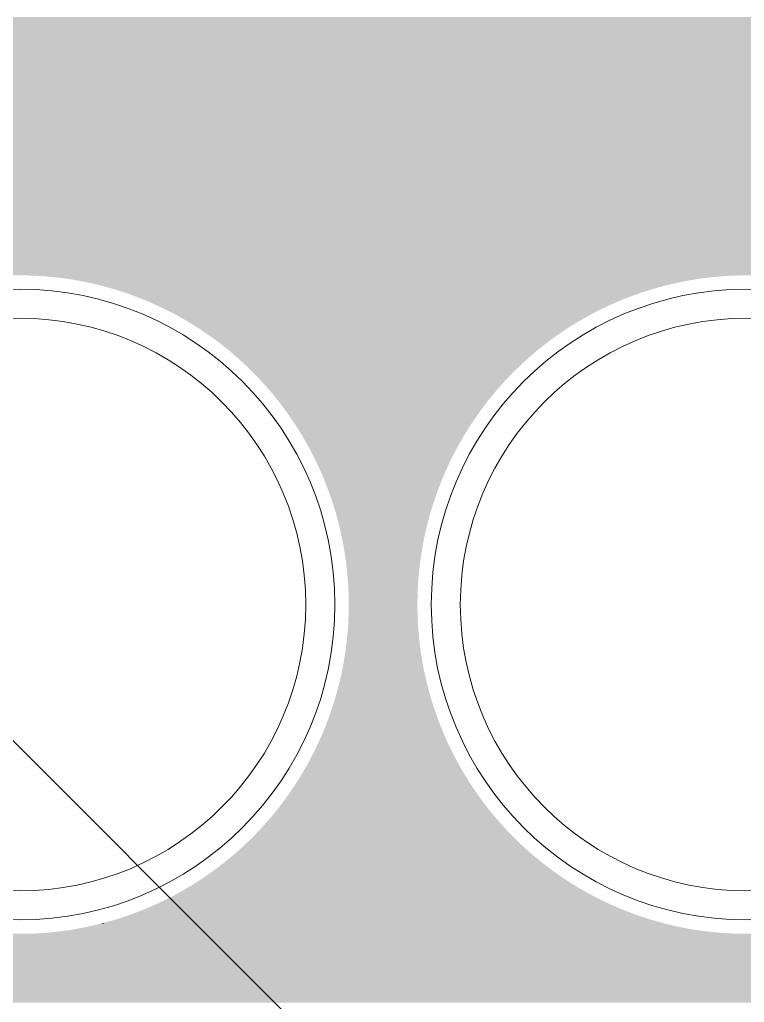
# Model space of a CAD drawing. Header units: millimetres. Extents: x 0 to 210, y 0 to 297.
# Drawn here: x 121.316 to 123.849, y 224.549 to 227.982 of the extents above; entities that cross this region are included whole.
import ezdxf

# ---------------------------------------------------------------- set-up
doc = ezdxf.new("R2010")
doc.units = ezdxf.units.MM
for name, pattern in [('K5LT32768', [0]), ('K5LT32769', [0]), ('K5LT32771', [0]), ('K5LT32773', [0])]:
    doc.linetypes.add(name, pattern=pattern)

# ---------------------------------------------------------------- blocks, each defined once
blk = doc.blocks.new('U4')
at = {"color": 7, "linetype": 'K5LT32768', "lineweight": 18}
blk.add_circle((121.3164, 225.9388), 1, dxfattribs=at)
blk = doc.blocks.new('U5')
at = {"color": 7, "linetype": 'K5LT32768', "lineweight": 18}
blk.add_circle((123.8564, 225.9388), 1, dxfattribs=at)
blk = doc.blocks.new('U135')
at = {"color": 1, "linetype": 'K5LT32771', "lineweight": 18, "true_color": 0xff0000}
blk.add_circle((121.3164, 225.9388), 1.1016, dxfattribs=at)
blk = doc.blocks.new('U136')
at = {"color": 1, "linetype": 'K5LT32771', "lineweight": 18, "true_color": 0xff0000}
blk.add_circle((123.8564, 225.9388), 1.1016, dxfattribs=at)
blk = doc.blocks.new('U237')
at = {"color": 3, "linetype": 'K5LT32773', "lineweight": 18, "true_color": 0x00ff00}
blk.add_circle((121.3164, 225.9388), 1, dxfattribs=at)
blk = doc.blocks.new('U238')
at = {"color": 3, "linetype": 'K5LT32773', "lineweight": 18, "true_color": 0x00ff00}
blk.add_circle((123.8564, 225.9388), 1, dxfattribs=at)
blk = doc.blocks.new('U301')
at = {"color": 1, "linetype": 'K5LT32771', "lineweight": 18, "true_color": 0xff0000}
blk.add_circle((121.3164, 225.9388), 1.1016, dxfattribs=at)
blk = doc.blocks.new('U302')
at = {"color": 1, "linetype": 'K5LT32771', "lineweight": 18, "true_color": 0xff0000}
blk.add_circle((123.8564, 225.9388), 1.1016, dxfattribs=at)

msp = doc.modelspace()

# ---------------------------------------------------------------- hatches: boundary and pattern name
at = {"true_color": 0x00ff00}
for points in [[(108.4995, 227.965), (108.4942, 227.9911), (133.3202, 227.9911), (133.32, 227.965)], [(108.5038, 227.9388), (108.4995, 227.965), (133.32, 227.965), (133.3197, 227.9388)], [(108.5076, 227.9124), (108.5038, 227.9388), (133.3197, 227.9388), (133.3195, 227.9124)], [(108.5107, 227.886), (108.5076, 227.9124), (133.3195, 227.9124), (133.3193, 227.886)], [(108.513, 227.8593), (108.5107, 227.886), (133.3193, 227.886), (133.319, 227.8593)], [(108.5143, 227.8329), (108.513, 227.8593), (133.319, 227.8593), (133.3188, 227.8329)], [(108.515, 227.8062), (108.5143, 227.8329), (133.3188, 227.8329), (133.3186, 227.8062)], [(108.515, 227.7795), (108.515, 227.8062), (133.3186, 227.8062), (133.3184, 227.7795)], [(108.5143, 227.7529), (108.515, 227.7795), (133.3184, 227.7795), (133.3181, 227.7529)], [(108.5107, 227.6998), (108.513, 227.7262), (133.3179, 227.7262), (133.3177, 227.6998)], [(108.513, 227.7262), (108.5143, 227.7529), (133.3181, 227.7529), (133.3179, 227.7262)], [(108.5076, 227.6731), (108.5107, 227.6998), (133.3177, 227.6998), (133.3174, 227.6731)], [(108.5038, 227.6467), (108.5076, 227.6731), (133.3174, 227.6731), (133.3172, 227.6467)], [(108.4995, 227.6205), (108.5038, 227.6467), (133.3172, 227.6467), (133.317, 227.6205)], [(108.4883, 227.5685), (108.4942, 227.5944), (133.3168, 227.5944), (133.3165, 227.5685)], [(108.4942, 227.5944), (108.4995, 227.6205), (133.317, 227.6205), (133.3168, 227.5944)], [(108.4817, 227.5426), (108.4883, 227.5685), (133.3165, 227.5685), (133.3163, 227.5426)], [(108.4744, 227.5169), (108.4817, 227.5426), (133.3163, 227.5426), (133.3161, 227.5169)], [(108.4574, 227.4664), (108.4662, 227.4915), (133.3159, 227.4915), (133.3157, 227.4664)], [(108.4662, 227.4915), (108.4744, 227.5169), (133.3161, 227.5169), (133.3159, 227.4915)], [(108.448, 227.4415), (108.4574, 227.4664), (133.3157, 227.4664), (133.3154, 227.4415)], [(108.4292, 227.398), (108.4375, 227.4168), (133.3152, 227.4168), (133.3151, 227.398)], [(108.4375, 227.4168), (108.448, 227.4415), (133.3154, 227.4415), (133.3152, 227.4168)], [(108.4152, 227.3686), (108.4269, 227.3927), (133.3151, 227.3927), (133.3151, 227.3686)], [(108.4269, 227.3927), (108.4292, 227.398), (133.3151, 227.398), (133.3151, 227.3927)], [(108.403, 227.3449), (108.4152, 227.3686), (133.3151, 227.3686), (133.3151, 227.3449)], [(108.3766, 227.2987), (108.39, 227.3216), (133.3151, 227.3216), (133.3151, 227.2987)], [(108.39, 227.3216), (108.403, 227.3449), (133.3151, 227.3449), (133.3151, 227.3216)], [(108.3624, 227.2761), (108.3766, 227.2987), (133.3151, 227.2987), (133.3151, 227.2761)], [(108.3321, 227.2322), (108.3476, 227.254), (133.3151, 227.254), (133.3151, 227.2322)], [(108.3476, 227.254), (108.3624, 227.2761), (133.3151, 227.2761), (133.3151, 227.254)], [(108.2996, 227.19), (108.3161, 227.2108), (133.3151, 227.2108), (133.3151, 227.19)], [(108.3161, 227.2108), (108.3321, 227.2322), (133.3151, 227.2322), (133.3151, 227.2108)], [(108.2823, 227.1697), (108.2996, 227.19), (133.3151, 227.19), (133.3151, 227.1697)], [(108.2508, 227.1354), (108.2646, 227.1499), (133.3151, 227.1499), (133.3151, 227.1354)], [(108.2646, 227.1499), (108.2823, 227.1697), (133.3151, 227.1697), (133.3151, 227.1499)], [(108.2186, 227.1031), (108.2275, 227.1115), (125.9528, 227.1115), (125.9308, 227.1031)], [(108.2275, 227.1115), (108.23, 227.1141), (125.9595, 227.1141), (125.9528, 227.1115)], [(108.23, 227.1141), (108.2403, 227.1245), (125.9884, 227.1245), (125.9595, 227.1141)], [(108.2403, 227.1245), (108.2463, 227.1306), (126.0069, 227.1306), (125.9884, 227.1245)], [(108.2463, 227.1306), (108.2496, 227.1341), (126.0176, 227.1341), (126.0069, 227.1306)], [(108.2496, 227.1341), (108.2508, 227.1354), (126.0214, 227.1354), (126.0176, 227.1341)], [(108.203, 227.0887), (108.2059, 227.0912), (125.9023, 227.0912), (125.8966, 227.0887)], [(108.2059, 227.0912), (108.2082, 227.0932), (125.9072, 227.0932), (125.9023, 227.0912)], [(108.2082, 227.0932), (108.2186, 227.1031), (125.9308, 227.1031), (125.9072, 227.0932)], [(121.3616, 227.0879), (121.3316, 227.0887), (123.8414, 227.0887), (123.8114, 227.0879)], [(121.3915, 227.0864), (121.3616, 227.0879), (123.8114, 227.0879), (123.7812, 227.0864)], [(121.4218, 227.0838), (121.3915, 227.0864), (123.7812, 227.0864), (123.7512, 227.0838)], [(121.4517, 227.0808), (121.4218, 227.0838), (123.7512, 227.0838), (123.7212, 227.0808)], [(121.4815, 227.077), (121.4517, 227.0808), (123.7212, 227.0808), (123.6915, 227.077)], [(121.5112, 227.0721), (121.4815, 227.077), (123.6915, 227.077), (123.6618, 227.0721)], [(121.5409, 227.0666), (121.5112, 227.0721), (123.6618, 227.0721), (123.6321, 227.0666)], [(121.5704, 227.0605), (121.5409, 227.0666), (123.6321, 227.0666), (123.6026, 227.0605)], [(121.5996, 227.0534), (121.5704, 227.0605), (123.6026, 227.0605), (123.5734, 227.0534)], [(121.6285, 227.0455), (121.5996, 227.0534), (123.5734, 227.0534), (123.5442, 227.0455)], [(121.6575, 227.0371), (121.6285, 227.0455), (123.5442, 227.0455), (123.5155, 227.0371)], [(121.6862, 227.0277), (121.6575, 227.0371), (123.5155, 227.0371), (123.4868, 227.0277)], [(121.7144, 227.0178), (121.6862, 227.0277), (123.4868, 227.0277), (123.4583, 227.0178)], [(121.7426, 227.0069), (121.7144, 227.0178), (123.4583, 227.0178), (123.4304, 227.0069)], [(121.7705, 226.9954), (121.7426, 227.0069), (123.4304, 227.0069), (123.4025, 226.9954)], [(121.7979, 226.9832), (121.7705, 226.9954), (123.4025, 226.9954), (123.375, 226.9832)], [(121.8251, 226.97), (121.7979, 226.9832), (123.375, 226.9832), (123.3479, 226.97)], [(121.852, 226.9566), (121.8251, 226.97), (123.3479, 226.97), (123.3209, 226.9566)], [(121.8785, 226.9421), (121.852, 226.9566), (123.3209, 226.9566), (123.2945, 226.9421)], [(121.9044, 226.9271), (121.8785, 226.9421), (123.2945, 226.9421), (123.2683, 226.9271)], [(121.9303, 226.9114), (121.9044, 226.9271), (123.2683, 226.9271), (123.2427, 226.9114)], [(121.9554, 226.8949), (121.9303, 226.9114), (123.2427, 226.9114), (123.2175, 226.8949)], [(121.9803, 226.8778), (121.9554, 226.8949), (123.2175, 226.8949), (123.1927, 226.8778)], [(122.0047, 226.8601), (121.9803, 226.8778), (123.1927, 226.8778), (123.1683, 226.8601)], [(122.0286, 226.8418), (122.0047, 226.8601), (123.1683, 226.8601), (123.1444, 226.8418)], [(122.0519, 226.823), (122.0286, 226.8418), (123.1444, 226.8418), (123.121, 226.823)], [(122.0748, 226.8034), (122.0519, 226.823), (123.121, 226.823), (123.0982, 226.8034)], [(122.0972, 226.7831), (122.0748, 226.8034), (123.0982, 226.8034), (123.0758, 226.7831)], [(122.119, 226.7625), (122.0972, 226.7831), (123.0758, 226.7831), (123.054, 226.7625)], [(122.1403, 226.7412), (122.119, 226.7625), (123.054, 226.7625), (123.0326, 226.7412)], [(122.1609, 226.7193), (122.1403, 226.7412), (123.0326, 226.7412), (123.0118, 226.7193)], [(122.1812, 226.697), (122.1609, 226.7193), (123.0118, 226.7193), (122.9917, 226.697)], [(122.2008, 226.6741), (122.1812, 226.697), (122.9917, 226.697), (122.9722, 226.6741)], [(122.2196, 226.6508), (122.2008, 226.6741), (122.9722, 226.6741), (122.9531, 226.6508)], [(122.2379, 226.6269), (122.2196, 226.6508), (122.9531, 226.6508), (122.9348, 226.6269)], [(122.2557, 226.6025), (122.2379, 226.6269), (122.9348, 226.6269), (122.9173, 226.6025)], [(122.2727, 226.5776), (122.2557, 226.6025), (122.9173, 226.6025), (122.9, 226.5776)], [(122.2892, 226.5525), (122.2727, 226.5776), (122.9, 226.5776), (122.8838, 226.5525)], [(122.3049, 226.5268), (122.2892, 226.5525), (122.8838, 226.5525), (122.868, 226.5268)], [(122.3199, 226.5006), (122.3049, 226.5268), (122.868, 226.5268), (122.8531, 226.5006)], [(122.3344, 226.4742), (122.3199, 226.5006), (122.8531, 226.5006), (122.8386, 226.4742)], [(122.3479, 226.4473), (122.3344, 226.4742), (122.8386, 226.4742), (122.8249, 226.4473)], [(122.3608, 226.4201), (122.3479, 226.4473), (122.8249, 226.4473), (122.8119, 226.4201)], [(122.3733, 226.3927), (122.3608, 226.4201), (122.8119, 226.4201), (122.7997, 226.3927)], [(122.3847, 226.3648), (122.3733, 226.3927), (122.7997, 226.3927), (122.7883, 226.3648)], [(122.3954, 226.3368), (122.3847, 226.3648), (122.7883, 226.3648), (122.7774, 226.3368)], [(122.4055, 226.3084), (122.3954, 226.3368), (122.7774, 226.3368), (122.7675, 226.3084)], [(122.4149, 226.2797), (122.4055, 226.3084), (122.7675, 226.3084), (122.7581, 226.2797)], [(122.4233, 226.251), (122.4149, 226.2797), (122.7581, 226.2797), (122.7494, 226.251)], [(122.4312, 226.2218), (122.4233, 226.251), (122.7494, 226.251), (122.7418, 226.2218)], [(122.4383, 226.1925), (122.4312, 226.2218), (122.7418, 226.2218), (122.7347, 226.1925)], [(122.4444, 226.1631), (122.4383, 226.1925), (122.7347, 226.1925), (122.7283, 226.1631)], [(122.45, 226.1334), (122.4444, 226.1631), (122.7283, 226.1631), (122.723, 226.1334)], [(122.4545, 226.1036), (122.45, 226.1334), (122.723, 226.1334), (122.7182, 226.1036)], [(122.4586, 226.0739), (122.4545, 226.1036), (122.7182, 226.1036), (122.7144, 226.0739)], [(122.4616, 226.044), (122.4586, 226.0739), (122.7144, 226.0739), (122.7111, 226.044)], [(122.4642, 226.014), (122.4616, 226.044), (122.7111, 226.044), (122.7088, 226.014)], [(122.4657, 225.9838), (122.4642, 226.014), (122.7088, 226.014), (122.7073, 225.9838)], [(122.4665, 225.9538), (122.4657, 225.9838), (122.7073, 225.9838), (122.7065, 225.9538)], [(122.4665, 225.9236), (122.4665, 225.9538), (122.7065, 225.9538), (122.7065, 225.9236)], [(122.4657, 225.8936), (122.4665, 225.9236), (122.7065, 225.9236), (122.7073, 225.8936)], [(122.4642, 225.8634), (122.4657, 225.8936), (122.7073, 225.8936), (122.7088, 225.8634)], [(122.4616, 225.8334), (122.4642, 225.8634), (122.7088, 225.8634), (122.7111, 225.8334)], [(122.4545, 225.7737), (122.4586, 225.8034), (122.7144, 225.8034), (122.7182, 225.7737)], [(122.4586, 225.8034), (122.4616, 225.8334), (122.7111, 225.8334), (122.7144, 225.8034)], [(122.45, 225.744), (122.4545, 225.7737), (122.7182, 225.7737), (122.723, 225.744)], [(122.4444, 225.7143), (122.45, 225.744), (122.723, 225.744), (122.7283, 225.7143)], [(122.4383, 225.6848), (122.4444, 225.7143), (122.7283, 225.7143), (122.7347, 225.6848)], [(122.4312, 225.6556), (122.4383, 225.6848), (122.7347, 225.6848), (122.7418, 225.6556)], [(122.4233, 225.6264), (122.4312, 225.6556), (122.7418, 225.6556), (122.7494, 225.6264)], [(122.4055, 225.569), (122.4149, 225.5977), (122.7581, 225.5977), (122.7675, 225.569)], [(122.4149, 225.5977), (122.4233, 225.6264), (122.7494, 225.6264), (122.7581, 225.5977)], [(122.3954, 225.5405), (122.4055, 225.569), (122.7675, 225.569), (122.7774, 225.5405)], [(122.3847, 225.5126), (122.3954, 225.5405), (122.7774, 225.5405), (122.7883, 225.5126)], [(122.3733, 225.4846), (122.3847, 225.5126), (122.7883, 225.5126), (122.7997, 225.4846)], [(122.3608, 225.4572), (122.3733, 225.4846), (122.7997, 225.4846), (122.8119, 225.4572)], [(122.3344, 225.4031), (122.3479, 225.43), (122.8249, 225.43), (122.8386, 225.4031)], [(122.3479, 225.43), (122.3608, 225.4572), (122.8119, 225.4572), (122.8249, 225.43)], [(122.3199, 225.3767), (122.3344, 225.4031), (122.8386, 225.4031), (122.8531, 225.3767)], [(122.3049, 225.3505), (122.3199, 225.3767), (122.8531, 225.3767), (122.868, 225.3505)], [(122.2727, 225.2997), (122.2892, 225.3249), (122.8838, 225.3249), (122.9, 225.2997)], [(122.2892, 225.3249), (122.3049, 225.3505), (122.868, 225.3505), (122.8838, 225.3249)], [(122.2557, 225.2748), (122.2727, 225.2997), (122.9, 225.2997), (122.9173, 225.2748)], [(122.2379, 225.2505), (122.2557, 225.2748), (122.9173, 225.2748), (122.9348, 225.2505)], [(122.2008, 225.2032), (122.2196, 225.2266), (122.9531, 225.2266), (122.9722, 225.2032)], [(122.2196, 225.2266), (122.2379, 225.2505), (122.9348, 225.2505), (122.9531, 225.2266)], [(122.1812, 225.1804), (122.2008, 225.2032), (122.9722, 225.2032), (122.9917, 225.1804)], [(122.1403, 225.1362), (122.1609, 225.158), (123.0118, 225.158), (123.0326, 225.1362)], [(122.1609, 225.158), (122.1812, 225.1804), (122.9917, 225.1804), (123.0118, 225.158)], [(122.119, 225.1148), (122.1403, 225.1362), (123.0326, 225.1362), (123.054, 225.1148)], [(122.0748, 225.0739), (122.0972, 225.094), (123.0758, 225.094), (123.0982, 225.0739)], [(122.0972, 225.094), (122.119, 225.1148), (123.054, 225.1148), (123.0758, 225.094)], [(122.0286, 225.0356), (122.0519, 225.0544), (123.121, 225.0544), (123.1444, 225.0356)], [(122.0519, 225.0544), (122.0748, 225.0739), (123.0982, 225.0739), (123.121, 225.0544)], [(121.9803, 224.9995), (122.0047, 225.017), (123.1683, 225.017), (123.1927, 224.9995)], [(122.0047, 225.017), (122.0286, 225.0356), (123.1444, 225.0356), (123.1683, 225.017)], [(121.9303, 224.966), (121.9554, 224.9825), (123.2175, 224.9825), (123.2427, 224.966)], [(121.9554, 224.9825), (121.9803, 224.9995), (123.1927, 224.9995), (123.2175, 224.9825)], [(121.8785, 224.9352), (121.9044, 224.9502), (123.2683, 224.9502), (123.2945, 224.9352)], [(121.9044, 224.9502), (121.9303, 224.966), (123.2427, 224.966), (123.2683, 224.9502)], [(121.8251, 224.9071), (121.852, 224.9208), (123.3209, 224.9208), (123.3479, 224.9071)], [(121.852, 224.9208), (121.8785, 224.9352), (123.2945, 224.9352), (123.3209, 224.9208)], [(121.7426, 224.8705), (121.7705, 224.8819), (123.4025, 224.8819), (123.4304, 224.8705)], [(121.7705, 224.8819), (121.7979, 224.8944), (123.375, 224.8944), (123.4025, 224.8819)], [(121.7979, 224.8944), (121.8251, 224.9071), (123.3479, 224.9071), (123.375, 224.8944)], [(121.6575, 224.8402), (121.6862, 224.8496), (123.4868, 224.8496), (123.5155, 224.8402)], [(121.6862, 224.8496), (121.7144, 224.8596), (123.4583, 224.8596), (123.4868, 224.8496)], [(121.7144, 224.8596), (121.7426, 224.8705), (123.4304, 224.8705), (123.4583, 224.8596)], [(121.5112, 224.8052), (121.5409, 224.8108), (123.6321, 224.8108), (123.6618, 224.8052)], [(121.5409, 224.8108), (121.5704, 224.8169), (123.6026, 224.8169), (123.6321, 224.8108)], [(121.5704, 224.8169), (121.5996, 224.824), (123.5734, 224.824), (123.6026, 224.8169)], [(121.5996, 224.824), (121.6285, 224.8319), (123.5442, 224.8319), (123.5734, 224.824)], [(121.6285, 224.8319), (121.6575, 224.8402), (123.5155, 224.8402), (123.5442, 224.8319)], [(100.6762, 224.763), (100.68, 224.7742), (125.9308, 224.7742), (125.9595, 224.763)], [(100.68, 224.7742), (100.6804, 224.7755), (125.9277, 224.7755), (125.9308, 224.7742)], [(100.6804, 224.7755), (100.6833, 224.7859), (125.9023, 224.7859), (125.9277, 224.7755)], [(100.6833, 224.7859), (100.6841, 224.7887), (125.8961, 224.7887), (125.9023, 224.7859)], [(121.3316, 224.7887), (121.3616, 224.7894), (123.8114, 224.7894), (123.8414, 224.7887)], [(121.3616, 224.7894), (121.3915, 224.791), (123.7812, 224.791), (123.8114, 224.7894)], [(121.3915, 224.791), (121.4218, 224.7935), (123.7512, 224.7935), (123.7812, 224.791)], [(121.4218, 224.7935), (121.4517, 224.7966), (123.7212, 224.7966), (123.7512, 224.7935)], [(121.4517, 224.7966), (121.4815, 224.8004), (123.6915, 224.8004), (123.7212, 224.7966)], [(121.4815, 224.8004), (121.5112, 224.8052), (123.6618, 224.8052), (123.6915, 224.8004)], [(100.6639, 224.7328), (100.6679, 224.742), (133.3151, 224.742), (133.3151, 224.7328)], [(100.6679, 224.742), (100.6684, 224.7432), (126.0176, 224.7432), (126.0214, 224.742)], [(100.6684, 224.7432), (100.67, 224.7468), (126.0069, 224.7468), (126.0176, 224.7432)], [(100.67, 224.7468), (100.6724, 224.7529), (125.9884, 224.7529), (126.0069, 224.7468)], [(100.6724, 224.7529), (100.6756, 224.761), (125.9653, 224.761), (125.9884, 224.7529)], [(100.6756, 224.761), (100.6762, 224.763), (125.9595, 224.763), (125.9653, 224.761)], [(100.6415, 224.6929), (100.6496, 224.7059), (133.3151, 224.7059), (133.3151, 224.6929)], [(100.6496, 224.7059), (100.657, 224.7191), (133.3151, 224.7191), (133.3151, 224.7059)], [(100.657, 224.7191), (100.6639, 224.7328), (133.3151, 224.7328), (133.3151, 224.7191)], [(100.6237, 224.668), (100.6329, 224.6802), (133.3151, 224.6802), (133.3151, 224.668)], [(100.6329, 224.6802), (100.6415, 224.6929), (133.3151, 224.6929), (133.3151, 224.6802)], [(100.593, 224.6343), (100.6037, 224.6452), (133.3151, 224.6452), (133.3151, 224.6343)], [(100.6037, 224.6452), (100.6141, 224.6564), (133.3151, 224.6564), (133.3151, 224.6452)], [(100.6141, 224.6564), (100.6237, 224.668), (133.3151, 224.668), (133.3151, 224.6564)], [(100.5453, 224.5964), (100.5577, 224.605), (133.3151, 224.605), (133.3151, 224.5964)], [(100.5577, 224.605), (100.5699, 224.6142), (133.3151, 224.6142), (133.3151, 224.605)], [(100.5699, 224.6142), (100.5816, 224.6241), (133.3151, 224.6241), (133.3151, 224.6142)], [(100.5816, 224.6241), (100.593, 224.6343), (133.3151, 224.6343), (133.3151, 224.6241)], [(100.4772, 224.5626), (100.4914, 224.568), (133.3151, 224.568), (133.3151, 224.5626)], [(100.4914, 224.568), (100.5051, 224.5743), (133.3151, 224.5743), (133.3151, 224.568)], [(100.5051, 224.5743), (100.5188, 224.5809), (133.3151, 224.5809), (133.3151, 224.5743)], [(100.5188, 224.5809), (100.5323, 224.5885), (133.3151, 224.5885), (133.3151, 224.5809)], [(100.5323, 224.5885), (100.5453, 224.5964), (133.3151, 224.5964), (133.3151, 224.5885)], [(100.4263, 224.5487), (100.433, 224.5499), (133.3151, 224.5499), (133.3151, 224.5487)], [(100.433, 224.5499), (100.448, 224.5535), (133.3151, 224.5535), (133.3151, 224.5499)], [(100.448, 224.5535), (100.4627, 224.5578), (133.3151, 224.5578), (133.3151, 224.5535)], [(100.4627, 224.5578), (100.4772, 224.5626), (133.3151, 224.5626), (133.3151, 224.5578)]]:
    msp.add_hatch(color=3, dxfattribs=at).paths.add_polyline_path(points)
for points in [[(111.8403, 227.141), (112.6722, 227.9728), (129.6829, 227.9728), (130.515, 227.141)], [(111.8347, 227.1354), (111.8403, 227.141), (130.515, 227.141), (130.515, 227.1354)], [(111.8025, 227.1031), (111.8134, 227.1141), (125.9595, 227.1141), (125.9308, 227.1031)], [(111.8134, 227.1141), (111.8238, 227.1245), (125.9884, 227.1245), (125.9595, 227.1141)], [(111.8238, 227.1245), (111.8335, 227.1341), (126.0176, 227.1341), (125.9884, 227.1245)], [(111.8335, 227.1341), (111.8347, 227.1354), (126.0214, 227.1354), (126.0176, 227.1341)], [(111.788, 227.0887), (111.7905, 227.0912), (125.9023, 227.0912), (125.8966, 227.0887)], [(111.7905, 227.0912), (111.8025, 227.1031), (125.9308, 227.1031), (125.9023, 227.0912)], [(121.3616, 227.0879), (121.3316, 227.0887), (123.8414, 227.0887), (123.8114, 227.0879)], [(121.3915, 227.0864), (121.3616, 227.0879), (123.8114, 227.0879), (123.7812, 227.0864)], [(121.4218, 227.0838), (121.3915, 227.0864), (123.7812, 227.0864), (123.7512, 227.0838)], [(121.4517, 227.0808), (121.4218, 227.0838), (123.7512, 227.0838), (123.7212, 227.0808)], [(121.4815, 227.077), (121.4517, 227.0808), (123.7212, 227.0808), (123.6915, 227.077)], [(121.5112, 227.0721), (121.4815, 227.077), (123.6915, 227.077), (123.6618, 227.0721)], [(121.5409, 227.0666), (121.5112, 227.0721), (123.6618, 227.0721), (123.6321, 227.0666)], [(121.5704, 227.0605), (121.5409, 227.0666), (123.6321, 227.0666), (123.6026, 227.0605)], [(121.5996, 227.0534), (121.5704, 227.0605), (123.6026, 227.0605), (123.5734, 227.0534)], [(121.6285, 227.0455), (121.5996, 227.0534), (123.5734, 227.0534), (123.5442, 227.0455)], [(121.6575, 227.0371), (121.6285, 227.0455), (123.5442, 227.0455), (123.5155, 227.0371)], [(121.6862, 227.0277), (121.6575, 227.0371), (123.5155, 227.0371), (123.4868, 227.0277)], [(121.7144, 227.0178), (121.6862, 227.0277), (123.4868, 227.0277), (123.4583, 227.0178)], [(121.7426, 227.0069), (121.7144, 227.0178), (123.4583, 227.0178), (123.4304, 227.0069)], [(121.7705, 226.9954), (121.7426, 227.0069), (123.4304, 227.0069), (123.4025, 226.9954)], [(121.7979, 226.9832), (121.7705, 226.9954), (123.4025, 226.9954), (123.375, 226.9832)], [(121.8251, 226.97), (121.7979, 226.9832), (123.375, 226.9832), (123.3479, 226.97)], [(121.852, 226.9566), (121.8251, 226.97), (123.3479, 226.97), (123.3209, 226.9566)], [(121.8785, 226.9421), (121.852, 226.9566), (123.3209, 226.9566), (123.2945, 226.9421)], [(121.9044, 226.9271), (121.8785, 226.9421), (123.2945, 226.9421), (123.2683, 226.9271)], [(121.9303, 226.9114), (121.9044, 226.9271), (123.2683, 226.9271), (123.2427, 226.9114)], [(121.9554, 226.8949), (121.9303, 226.9114), (123.2427, 226.9114), (123.2175, 226.8949)], [(121.9803, 226.8778), (121.9554, 226.8949), (123.2175, 226.8949), (123.1927, 226.8778)], [(122.0047, 226.8601), (121.9803, 226.8778), (123.1927, 226.8778), (123.1683, 226.8601)], [(122.0286, 226.8418), (122.0047, 226.8601), (123.1683, 226.8601), (123.1444, 226.8418)], [(122.0519, 226.823), (122.0286, 226.8418), (123.1444, 226.8418), (123.121, 226.823)], [(122.0748, 226.8034), (122.0519, 226.823), (123.121, 226.823), (123.0982, 226.8034)], [(122.0972, 226.7831), (122.0748, 226.8034), (123.0982, 226.8034), (123.0758, 226.7831)], [(122.119, 226.7625), (122.0972, 226.7831), (123.0758, 226.7831), (123.054, 226.7625)], [(122.1403, 226.7412), (122.119, 226.7625), (123.054, 226.7625), (123.0326, 226.7412)], [(122.1609, 226.7193), (122.1403, 226.7412), (123.0326, 226.7412), (123.0118, 226.7193)], [(122.1812, 226.697), (122.1609, 226.7193), (123.0118, 226.7193), (122.9917, 226.697)], [(122.2008, 226.6741), (122.1812, 226.697), (122.9917, 226.697), (122.9722, 226.6741)], [(122.2196, 226.6508), (122.2008, 226.6741), (122.9722, 226.6741), (122.9531, 226.6508)], [(122.2379, 226.6269), (122.2196, 226.6508), (122.9531, 226.6508), (122.9348, 226.6269)], [(122.2557, 226.6025), (122.2379, 226.6269), (122.9348, 226.6269), (122.9173, 226.6025)], [(122.2727, 226.5776), (122.2557, 226.6025), (122.9173, 226.6025), (122.9, 226.5776)], [(122.2892, 226.5525), (122.2727, 226.5776), (122.9, 226.5776), (122.8838, 226.5525)], [(122.3049, 226.5268), (122.2892, 226.5525), (122.8838, 226.5525), (122.868, 226.5268)], [(122.3199, 226.5006), (122.3049, 226.5268), (122.868, 226.5268), (122.8531, 226.5006)], [(122.3344, 226.4742), (122.3199, 226.5006), (122.8531, 226.5006), (122.8386, 226.4742)], [(122.3479, 226.4473), (122.3344, 226.4742), (122.8386, 226.4742), (122.8249, 226.4473)], [(122.3608, 226.4201), (122.3479, 226.4473), (122.8249, 226.4473), (122.8119, 226.4201)], [(122.3733, 226.3927), (122.3608, 226.4201), (122.8119, 226.4201), (122.7997, 226.3927)], [(122.3847, 226.3648), (122.3733, 226.3927), (122.7997, 226.3927), (122.7883, 226.3648)], [(122.3954, 226.3368), (122.3847, 226.3648), (122.7883, 226.3648), (122.7774, 226.3368)], [(122.4055, 226.3084), (122.3954, 226.3368), (122.7774, 226.3368), (122.7675, 226.3084)], [(122.4149, 226.2797), (122.4055, 226.3084), (122.7675, 226.3084), (122.7581, 226.2797)], [(122.4233, 226.251), (122.4149, 226.2797), (122.7581, 226.2797), (122.7494, 226.251)], [(122.4312, 226.2218), (122.4233, 226.251), (122.7494, 226.251), (122.7418, 226.2218)], [(122.4383, 226.1925), (122.4312, 226.2218), (122.7418, 226.2218), (122.7347, 226.1925)], [(122.4444, 226.1631), (122.4383, 226.1925), (122.7347, 226.1925), (122.7283, 226.1631)], [(122.45, 226.1334), (122.4444, 226.1631), (122.7283, 226.1631), (122.723, 226.1334)], [(122.4545, 226.1036), (122.45, 226.1334), (122.723, 226.1334), (122.7182, 226.1036)], [(122.4586, 226.0739), (122.4545, 226.1036), (122.7182, 226.1036), (122.7144, 226.0739)], [(122.4616, 226.044), (122.4586, 226.0739), (122.7144, 226.0739), (122.7111, 226.044)], [(122.4642, 226.014), (122.4616, 226.044), (122.7111, 226.044), (122.7088, 226.014)], [(122.4657, 225.9838), (122.4642, 226.014), (122.7088, 226.014), (122.7073, 225.9838)], [(122.4665, 225.9538), (122.4657, 225.9838), (122.7073, 225.9838), (122.7065, 225.9538)], [(122.4665, 225.9236), (122.4665, 225.9538), (122.7065, 225.9538), (122.7065, 225.9236)], [(122.4657, 225.8936), (122.4665, 225.9236), (122.7065, 225.9236), (122.7073, 225.8936)], [(122.4642, 225.8634), (122.4657, 225.8936), (122.7073, 225.8936), (122.7088, 225.8634)], [(122.4616, 225.8334), (122.4642, 225.8634), (122.7088, 225.8634), (122.7111, 225.8334)], [(122.4545, 225.7737), (122.4586, 225.8034), (122.7144, 225.8034), (122.7182, 225.7737)], [(122.4586, 225.8034), (122.4616, 225.8334), (122.7111, 225.8334), (122.7144, 225.8034)], [(122.45, 225.744), (122.4545, 225.7737), (122.7182, 225.7737), (122.723, 225.744)], [(122.4444, 225.7143), (122.45, 225.744), (122.723, 225.744), (122.7283, 225.7143)], [(122.4383, 225.6848), (122.4444, 225.7143), (122.7283, 225.7143), (122.7347, 225.6848)], [(122.4312, 225.6556), (122.4383, 225.6848), (122.7347, 225.6848), (122.7418, 225.6556)], [(122.4233, 225.6264), (122.4312, 225.6556), (122.7418, 225.6556), (122.7494, 225.6264)], [(122.4055, 225.569), (122.4149, 225.5977), (122.7581, 225.5977), (122.7675, 225.569)], [(122.4149, 225.5977), (122.4233, 225.6264), (122.7494, 225.6264), (122.7581, 225.5977)], [(122.3954, 225.5405), (122.4055, 225.569), (122.7675, 225.569), (122.7774, 225.5405)], [(122.3847, 225.5126), (122.3954, 225.5405), (122.7774, 225.5405), (122.7883, 225.5126)], [(122.3733, 225.4846), (122.3847, 225.5126), (122.7883, 225.5126), (122.7997, 225.4846)], [(122.3608, 225.4572), (122.3733, 225.4846), (122.7997, 225.4846), (122.8119, 225.4572)], [(122.3344, 225.4031), (122.3479, 225.43), (122.8249, 225.43), (122.8386, 225.4031)], [(122.3479, 225.43), (122.3608, 225.4572), (122.8119, 225.4572), (122.8249, 225.43)], [(122.3199, 225.3767), (122.3344, 225.4031), (122.8386, 225.4031), (122.8531, 225.3767)], [(122.3049, 225.3505), (122.3199, 225.3767), (122.8531, 225.3767), (122.868, 225.3505)], [(122.2727, 225.2997), (122.2892, 225.3249), (122.8838, 225.3249), (122.9, 225.2997)], [(122.2892, 225.3249), (122.3049, 225.3505), (122.868, 225.3505), (122.8838, 225.3249)], [(122.2557, 225.2748), (122.2727, 225.2997), (122.9, 225.2997), (122.9173, 225.2748)], [(122.2379, 225.2505), (122.2557, 225.2748), (122.9173, 225.2748), (122.9348, 225.2505)], [(122.2008, 225.2032), (122.2196, 225.2266), (122.9531, 225.2266), (122.9722, 225.2032)], [(122.2196, 225.2266), (122.2379, 225.2505), (122.9348, 225.2505), (122.9531, 225.2266)], [(122.1812, 225.1804), (122.2008, 225.2032), (122.9722, 225.2032), (122.9917, 225.1804)], [(122.1403, 225.1362), (122.1609, 225.158), (123.0118, 225.158), (123.0326, 225.1362)], [(122.1609, 225.158), (122.1812, 225.1804), (122.9917, 225.1804), (123.0118, 225.158)], [(122.119, 225.1148), (122.1403, 225.1362), (123.0326, 225.1362), (123.054, 225.1148)], [(122.0886, 225.0739), (122.0916, 225.0892), (123.0812, 225.0892), (123.0982, 225.0739)], [(122.0916, 225.0892), (122.0972, 225.094), (123.0758, 225.094), (123.0812, 225.0892)], [(122.0972, 225.094), (122.119, 225.1148), (123.054, 225.1148), (123.0758, 225.094)], [(122.0812, 225.0356), (122.0848, 225.0544), (123.121, 225.0544), (123.1444, 225.0356)], [(122.0848, 225.0544), (122.0886, 225.0739), (123.0982, 225.0739), (123.121, 225.0544)], [(122.0794, 225.0262), (122.0812, 225.0356), (123.1444, 225.0356), (123.1565, 225.0262)], [(122.0802, 225.017), (122.0794, 225.0262), (123.1565, 225.0262), (123.1683, 225.017)], [(122.0819, 224.9995), (122.0802, 225.017), (123.1683, 225.017), (123.1927, 224.9995)], [(122.0827, 224.9906), (122.0819, 224.9995), (123.1927, 224.9995), (123.2057, 224.9906)], [(122.0908, 224.9825), (122.0827, 224.9906), (123.2057, 224.9906), (123.2175, 224.9825)], [(122.1073, 224.966), (122.0908, 224.9825), (123.2175, 224.9825), (123.2427, 224.966)], [(122.1231, 224.9502), (122.1073, 224.966), (123.2427, 224.966), (123.2683, 224.9502)], [(122.1381, 224.9352), (122.1231, 224.9502), (123.2683, 224.9502), (123.2945, 224.9352)], [(122.1526, 224.9208), (122.1381, 224.9352), (123.2945, 224.9352), (123.3209, 224.9208)], [(122.1663, 224.9071), (122.1526, 224.9208), (123.3209, 224.9208), (123.3479, 224.9071)], [(122.179, 224.8944), (122.1663, 224.9071), (123.3479, 224.9071), (123.375, 224.8944)], [(122.1914, 224.8819), (122.179, 224.8944), (123.375, 224.8944), (123.4025, 224.8819)], [(122.2029, 224.8705), (122.1914, 224.8819), (123.4025, 224.8819), (123.4304, 224.8705)], [(122.2138, 224.8596), (122.2029, 224.8705), (123.4304, 224.8705), (123.4583, 224.8596)], [(122.2237, 224.8496), (122.2138, 224.8596), (123.4583, 224.8596), (123.4868, 224.8496)], [(122.2331, 224.8402), (122.2237, 224.8496), (123.4868, 224.8496), (123.5155, 224.8402)], [(121.5112, 224.8052), (121.5409, 224.8108), (121.626, 224.8108), (121.6316, 224.8052)], [(121.5409, 224.8108), (121.5704, 224.8169), (121.6199, 224.8169), (121.626, 224.8108)], [(121.5704, 224.8169), (121.5996, 224.824), (121.6128, 224.824), (121.6199, 224.8169)], [(121.5996, 224.824), (121.61, 224.8268), (121.6128, 224.824)], [(122.2415, 224.8319), (122.2331, 224.8402), (123.5155, 224.8402), (123.5442, 224.8319)], [(122.2494, 224.824), (122.2415, 224.8319), (123.5442, 224.8319), (123.5734, 224.824)], [(122.2565, 224.8169), (122.2494, 224.824), (123.5734, 224.824), (123.6026, 224.8169)], [(122.2626, 224.8108), (122.2565, 224.8169), (123.6026, 224.8169), (123.6321, 224.8108)], [(122.2682, 224.8052), (122.2626, 224.8108), (123.6321, 224.8108), (123.6618, 224.8052)], [(120.1995, 224.7092), (120.1201, 224.7887), (121.6481, 224.7887), (121.7276, 224.7092)], [(121.3316, 224.7887), (121.3616, 224.7894), (121.6473, 224.7894), (121.6481, 224.7887)], [(121.3616, 224.7894), (121.3915, 224.791), (121.6458, 224.791), (121.6473, 224.7894)], [(121.3915, 224.791), (121.4218, 224.7935), (121.6433, 224.7935), (121.6458, 224.791)], [(121.4218, 224.7935), (121.4517, 224.7966), (121.6402, 224.7966), (121.6433, 224.7935)], [(121.4517, 224.7966), (121.4815, 224.8004), (121.6364, 224.8004), (121.6402, 224.7966)], [(121.4815, 224.8004), (121.5112, 224.8052), (121.6316, 224.8052), (121.6364, 224.8004)], [(122.273, 224.8004), (122.2682, 224.8052), (123.6618, 224.8052), (123.6915, 224.8004)], [(122.2768, 224.7966), (122.273, 224.8004), (123.6915, 224.8004), (123.7212, 224.7966)], [(122.2799, 224.7935), (122.2768, 224.7966), (123.7212, 224.7966), (123.7512, 224.7935)], [(122.2824, 224.791), (122.2799, 224.7935), (123.7512, 224.7935), (123.7812, 224.791)], [(122.2839, 224.7894), (122.2824, 224.791), (123.7812, 224.791), (123.8114, 224.7894)], [(122.2847, 224.7887), (122.2839, 224.7894), (123.8114, 224.7894), (123.8414, 224.7887)], [(122.5014, 224.572), (122.2847, 224.7887), (124.6881, 224.7887), (124.9049, 224.572)], [(120.2084, 224.7), (120.1995, 224.7092), (121.7276, 224.7092), (121.7367, 224.7)], [(120.2165, 224.6904), (120.2084, 224.7), (121.7367, 224.7), (121.7464, 224.6904)], [(120.2239, 224.6805), (120.2165, 224.6904), (121.7464, 224.6904), (121.7563, 224.6805)], [(120.231, 224.6698), (120.2239, 224.6805), (121.7563, 224.6805), (121.7669, 224.6698)], [(120.2374, 224.6591), (120.231, 224.6698), (121.7669, 224.6698), (121.7776, 224.6591)], [(120.2432, 224.6477), (120.2374, 224.6591), (121.7776, 224.6591), (121.789, 224.6477)], [(120.2483, 224.6363), (120.2432, 224.6477), (121.789, 224.6477), (121.8005, 224.6363)], [(120.2529, 224.6243), (120.2483, 224.6363), (121.8005, 224.6363), (121.8124, 224.6243)], [(120.2567, 224.6124), (120.2529, 224.6243), (121.8124, 224.6243), (121.8243, 224.6124)], [(120.26, 224.6002), (120.2567, 224.6124), (121.8243, 224.6124), (121.8365, 224.6002)], [(120.2623, 224.5878), (120.26, 224.6002), (121.8365, 224.6002), (121.849, 224.5878)], [(120.264, 224.5753), (120.2623, 224.5878), (121.849, 224.5878), (121.8614, 224.5753)], [(120.2651, 224.5626), (120.264, 224.5753), (121.8614, 224.5753), (121.8741, 224.5626)], [(122.5248, 224.5487), (122.5014, 224.572), (124.9049, 224.572), (124.9049, 224.5487)], [(120.2656, 224.5502), (120.2651, 224.5626), (121.8741, 224.5626), (121.8866, 224.5502)], [(120.2656, 224.5487), (120.2656, 224.5502), (121.8866, 224.5502), (121.8881, 224.5487)]]:
    msp.add_hatch(color=7).paths.add_polyline_path(points)

# ---------------------------------------------------------------- linework, layer by layer
at = {"color": 7, "linetype": 'K5LT32769', "lineweight": 18}
msp.add_lwpolyline([(120.8165, 225.9388), (122.5757, 224.1793)], dxfattribs=at)

# ---------------------------------------------------------------- block references
for name in ['U135', 'U301', 'U136', 'U302', 'U4', 'U237', 'U5', 'U238']:
    msp.add_blockref(name, (0, 0))

doc.saveas('drawing.dxf')
